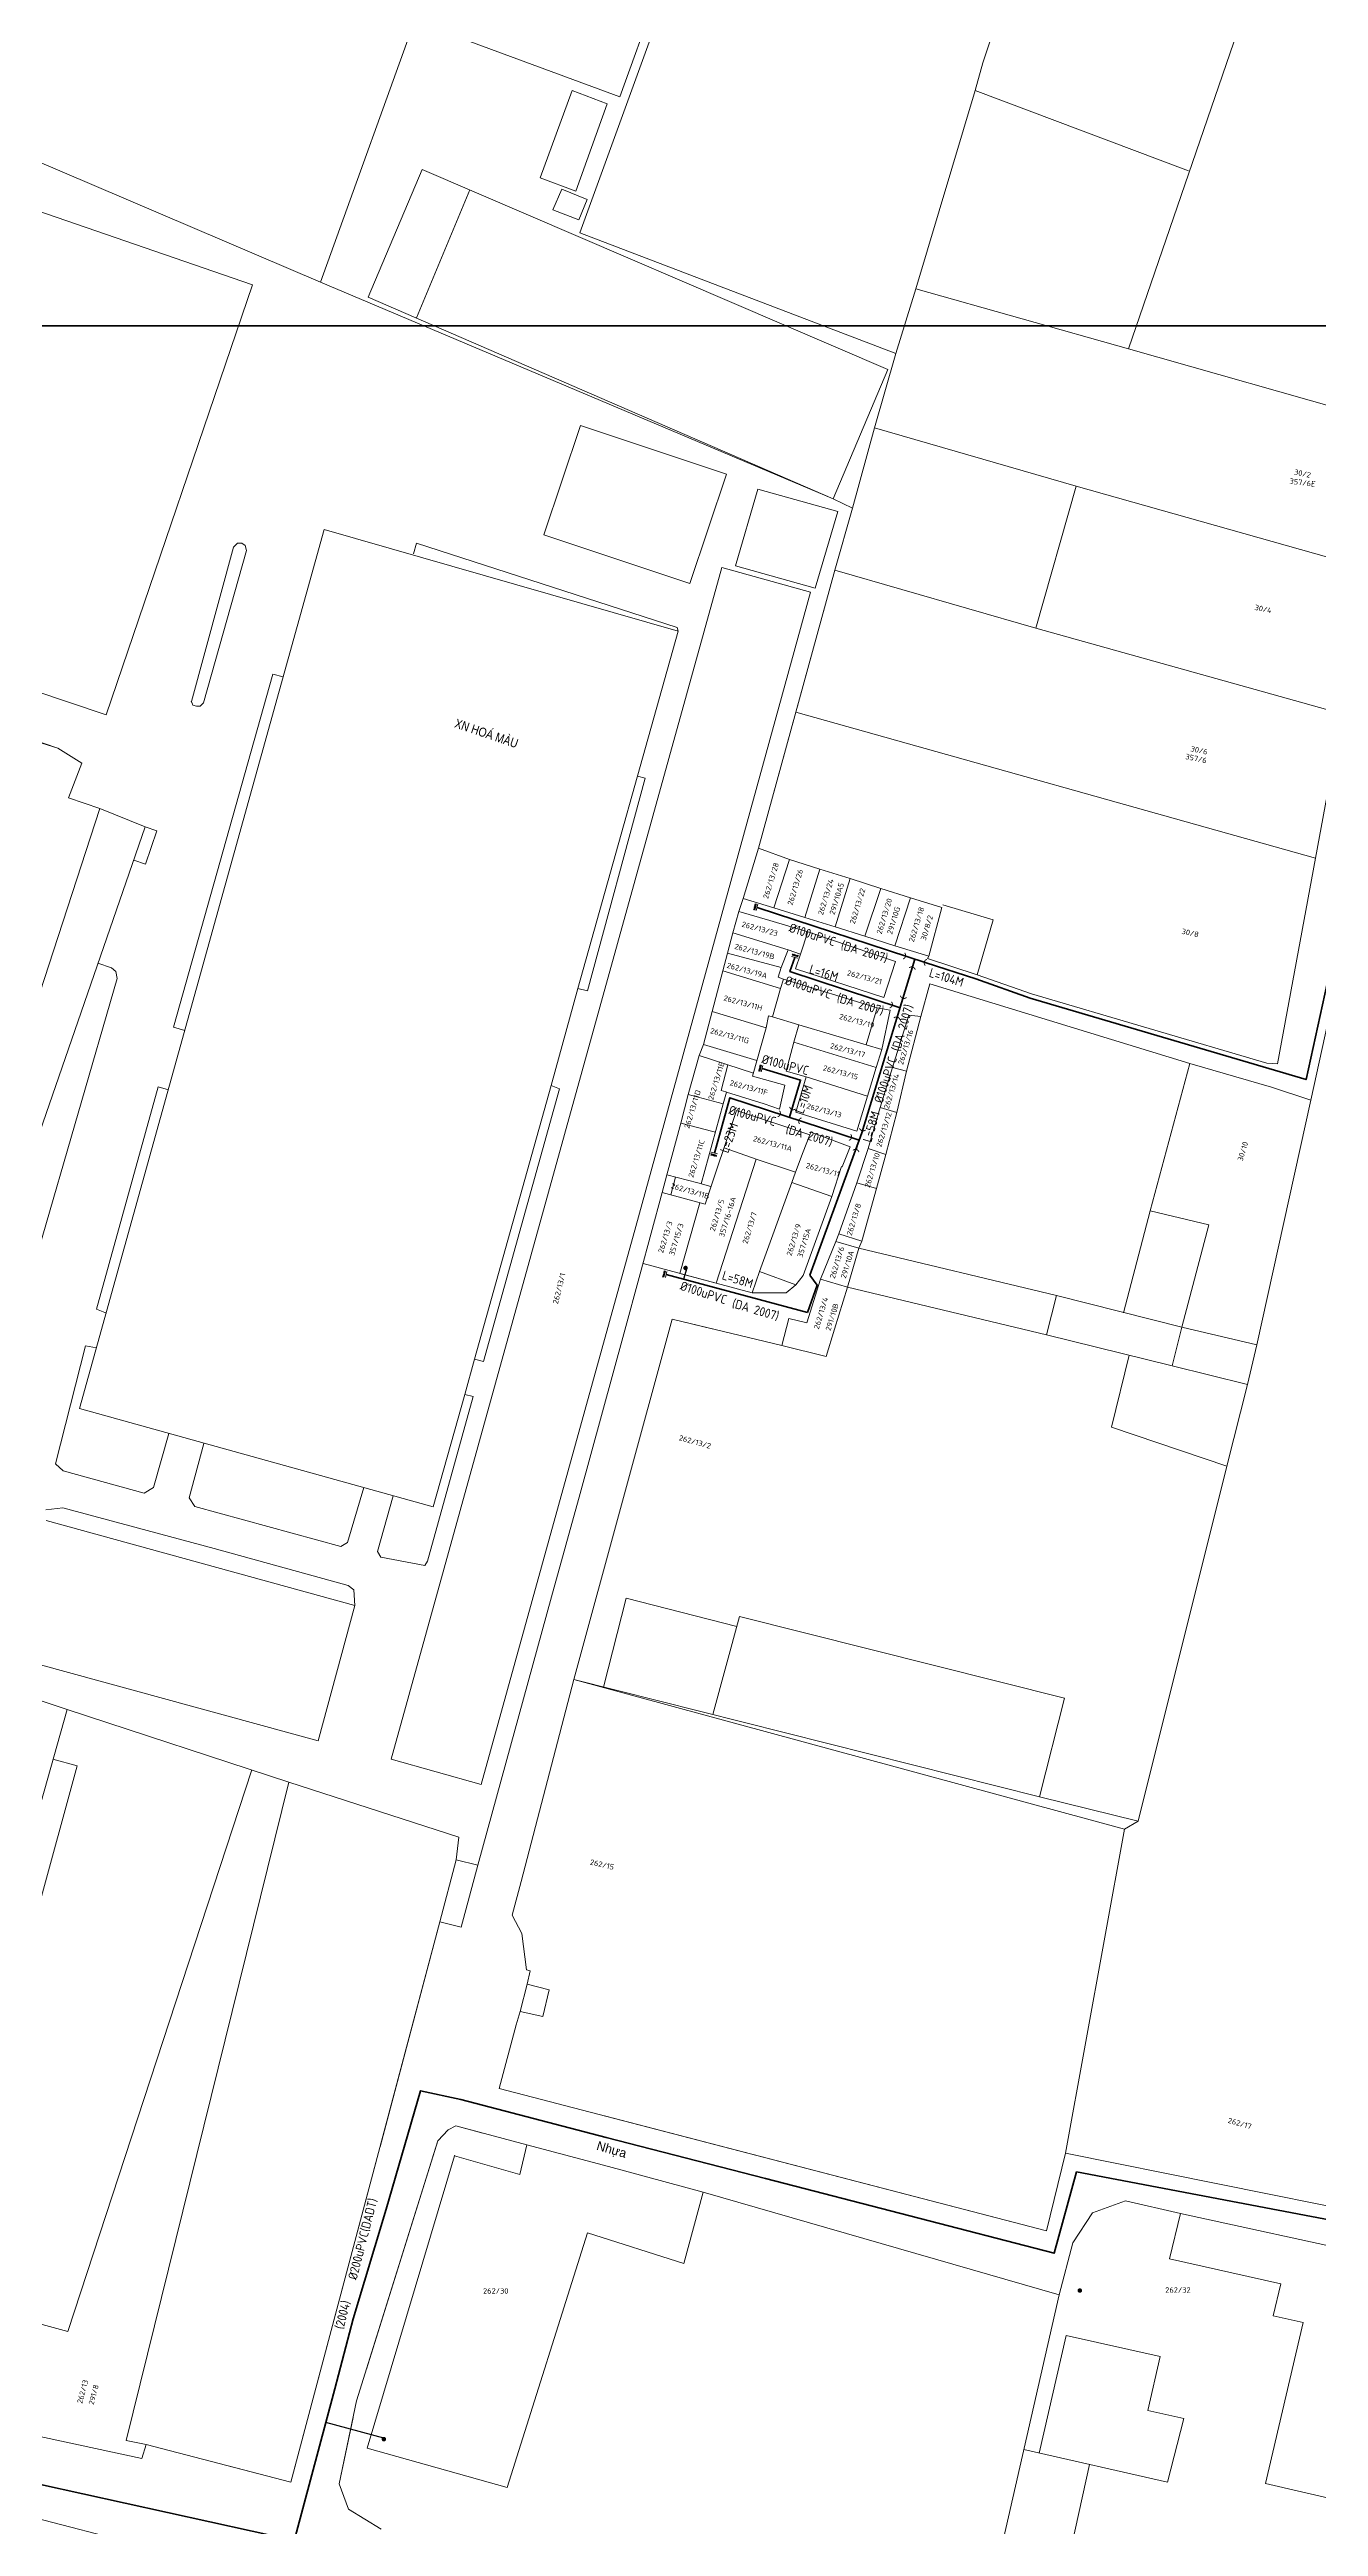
# Model space of a CAD drawing. Header units: inches. Extents: x 595615 to 1194060, y 1190840 to 2385448.
# Drawn here: x 596464 to 596603.7, y 1191398.1 to 1191671.1 of the extents above; entities that cross this region are included whole.
import ezdxf
from ezdxf.enums import TextEntityAlignment as Align

# ---------------------------------------------------------------- set-up
doc = ezdxf.new("R2010")
doc.units = ezdxf.units.IN
doc.header["$MEASUREMENT"] = 0
doc.layers.get('Defpoints').update_dxf_attribs({"color": 1})
for name, color, linetype, lineweight in [('Chitiet', 4, 'Continuous', 9), ('DN 100 uPVC', 4, 'Continuous', 50), ('DN 25 PE', 40, 'Continuous', 30), ('NAM-CDAI', 220, 'Continuous', 25), ('Nen_HTHANH-TP', 9, 'Continuous', 0), ('Nen_SN-HTHANH-TP_new', 7, 'Continuous', 0), ('Nen_SN_HTHANH_old', 9, 'Continuous', 0), ('ONG CAP 3 (DADT)', 221, 'Continuous', 50), ('Te', 4, 'Continuous', 15), ('TEXT PIPE', 3, 'Continuous', 25), ('Text_DiaDanh', 9, 'Continuous', 0), ('Text_GiaoThong', 142, 'Continuous', 0), ('TLK 15', 220, 'Continuous', 20)]:
    doc.layers.add(name, color=color, linetype=linetype, lineweight=lineweight)
doc.styles.add('Dia Danh', font='VHELVCN_0.TTF', dxfattribs={"height": 1})
doc.styles.add('Giao Thong', font='VAPTIMN_0.TTF', dxfattribs={"height": 1})
doc.styles.add('Sonha_QTB', font='isocp.shx', dxfattribs={"height": 0.6, "bigfont": 'bigfont.shx'})
doc.styles.add('text', font='isocp2.shx')

# ---------------------------------------------------------------- blocks, each defined once
blk = doc.blocks.new('TLK 15')
at = {"layer": 'TLK 15', "linetype": 'Continuous', "const_width": 0.25}
blk.add_lwpolyline([(-0.125, 0, 1), (0.125, 0, 1)], format="xyb", close=True, dxfattribs=at)
blk = doc.blocks.new('BIT')
at = {"layer": 'Chitiet', "ltscale": 100}
for p, q in [((0.35, 0), (-0.35, 0)), ((-0.3, -0.16), (-0.35, -0.21)), ((0.35, -0.16), (-0.35, -0.16)), ((-0.18, -0.16), (-0.34, -0.33)), ((-0.06, -0.16), (-0.22, -0.33)), ((0.07, -0.16), (-0.09, -0.33)), ((0.19, -0.16), (0.03, -0.33)), ((0.32, -0.16), (0.15, -0.33)), ((0.35, -0.25), (0.28, -0.33))]:
    blk.add_line(p, q, dxfattribs=at)
blk = doc.blocks.new('TE1')
at = {"layer": 'Chitiet', "ltscale": 100, "const_width": 0.1}
for points in [[(-0.35, 1.28, 0.571257), (0.35, 1.28)], [(1.1, 0.35, 0.571257), (1.1, -0.35)], [(0.35, -1.28, 0.571257), (-0.35, -1.28)]]:
    blk.add_lwpolyline(points, format="xyb", dxfattribs=at)
for points in [[(0, -1.08), (0, 1.08)], [(0.9, 0), (0, 0)]]:
    blk.add_lwpolyline(points, dxfattribs=at)

msp = doc.modelspace()

# ---------------------------------------------------------------- linework, layer by layer
at = {"layer": 'Defpoints'}
for points in [[(597361.233, 1191640.651), (597361.233, 1192441.604), (596228.852, 1192441.604), (596228.852, 1191640.651)], [(597361.233, 1190839.699), (597361.233, 1191640.651), (596228.852, 1191640.651), (596228.852, 1190839.699)]]:
    msp.add_lwpolyline(points, close=True, dxfattribs=at)
at = {"layer": 'DN 100 uPVC'}
for points in [[(596613.147, 1191587.758), (596612.196, 1191582.846), (596607.543, 1191581.105), (596602.384, 1191557.569), (596571.967, 1191566.559), (596565.999, 1191568.656), (596560.533, 1191570.43), (596541.897, 1191576.551)], [(596546.043, 1191571.036), (596545.514, 1191569.466), (596557.659, 1191565.491)], [(596559.29, 1191570.839), (596553.448, 1191551.684), (596547.717, 1191536.024)], [(596542.448, 1191558.776), (596546.687, 1191557.516), (596545.476, 1191553.406)], [(596537.19, 1191549.467), (596538.881, 1191555.56), (596553.159, 1191550.895)], [(596531.88, 1191536.086), (596547.449, 1191531.893)], [(596547.449, 1191531.893), (596548.508, 1191534.889), (596547.717, 1191536.024)]]:
    msp.add_lwpolyline(points, dxfattribs=at)
at = {"layer": 'DN 25 PE'}
for p, q in [((596534.143, 1191536.797), (596533.811, 1191535.566)), ((596500.783, 1191407.821), (596494.4, 1191409.529))]:
    msp.add_line(p, q, dxfattribs=at)
at = {"layer": 'Nen_HTHANH-TP', "linetype": 'Continuous'}
for p, q in [((596493.808, 1191645.472), (596526.165, 1191735.508)), ((596544.352, 1191714.633), (596526.761, 1191665.898)), ((596575.976, 1191697.198), (596566.788, 1191669.661)), ((596575.976, 1191697.198), (596566.788, 1191669.661)), ((596600.791, 1191690.578), (596582.803, 1191638.104)), ((596533.169, 1191680.654), (596522.373, 1191650.895)), ((596493.808, 1191645.472), (596431.486, 1191672.072)), ((596510.256, 1191672.005), (596526.761, 1191665.898)), ((596566.788, 1191669.661), (596565.921, 1191666.59)), ((596566.788, 1191669.661), (596565.921, 1191666.59)), ((596518.008, 1191656.971), (596521.51, 1191666.594)), ((596521.51, 1191666.594), (596525.382, 1191665.137)), ((596565.921, 1191666.59), (596559.398, 1191644.735)), ((596565.921, 1191666.59), (596559.398, 1191644.735)), ((596565.921, 1191666.59), (596589.418, 1191657.739)), ((596525.382, 1191665.137), (596521.939, 1191655.515)), ((596442.536, 1191660.23), (596486.318, 1191645.186)), ((596504.987, 1191657.901), (596499.069, 1191643.816)), ((596510.239, 1191655.635), (596504.381, 1191641.53)), ((596504.987, 1191657.901), (596556.295, 1191635.832)), ((596521.939, 1191655.515), (596518.008, 1191656.971)), ((596520.399, 1191655.733), (596519.411, 1191653.442)), ((596520.399, 1191655.733), (596523.18, 1191654.596)), ((596522.262, 1191652.335), (596519.411, 1191653.442)), ((596523.18, 1191654.596), (596522.262, 1191652.335)), ((596522.373, 1191650.895), (596557.184, 1191637.623)), ((596486.318, 1191645.186), (596470.196, 1191597.793)), ((596550.297, 1191621.577), (596493.808, 1191645.472)), ((596559.398, 1191644.735), (596557.184, 1191637.623)), ((596559.398, 1191644.735), (596557.184, 1191637.623)), ((596559.398, 1191644.735), (596582.803, 1191638.104)), ((596499.069, 1191643.816), (596550.297, 1191621.577)), ((596554.821, 1191629.401), (596557.184, 1191637.623)), ((596554.821, 1191629.401), (596557.184, 1191637.623)), ((596582.803, 1191638.104), (596615.211, 1191628.92)), ((596550.297, 1191621.577), (596556.295, 1191635.832)), ((596518.42, 1191617.612), (596522.46, 1191629.675)), ((596522.46, 1191629.675), (596538.535, 1191624.298)), ((596552.418, 1191620.549), (596554.821, 1191629.401)), ((596552.418, 1191620.549), (596554.821, 1191629.401)), ((596554.821, 1191629.401), (596577.066, 1191622.979)), ((596538.535, 1191624.298), (596534.504, 1191612.235)), ((596541.996, 1191622.641), (596539.533, 1191614.189)), ((596550.798, 1191620.188), (596541.996, 1191622.641)), ((596577.066, 1191622.979), (596572.598, 1191607.325)), ((596611.614, 1191613.227), (596577.066, 1191622.979)), ((596548.305, 1191611.756), (596550.798, 1191620.188)), ((596552.418, 1191620.549), (596550.297, 1191621.577)), ((596550.463, 1191613.708), (596552.418, 1191620.549)), ((596550.463, 1191613.708), (596552.418, 1191620.549)), ((596494.2, 1191618.222), (596467.268, 1191521.3)), ((596533.199, 1191606.984), (596494.2, 1191618.222)), ((596534.504, 1191612.235), (596518.42, 1191617.612)), ((596470.196, 1191597.793), (596418.702, 1191615.091)), ((596484.201, 1191616.264), (596479.575, 1191599.24)), ((596480.905, 1191599.081), (596485.631, 1191615.885)), ((596484.651, 1191616.714), (596484.201, 1191616.264)), ((596485.151, 1191616.705), (596484.651, 1191616.714)), ((596485.511, 1191616.445), (596485.151, 1191616.705)), ((596485.631, 1191615.885), (596485.511, 1191616.445)), ((596504.032, 1191615.51), (596504.371, 1191616.69)), ((596504.371, 1191616.69), (596533.098, 1191607.394)), ((596538.023, 1191614.017), (596501.569, 1191482.658)), ((596547.775, 1191611.305), (596538.023, 1191614.017)), ((596548.305, 1191611.756), (596539.533, 1191614.189)), ((596542.068, 1191583.061), (596550.463, 1191613.708)), ((596546.186, 1191598.084), (596550.463, 1191613.708)), ((596550.463, 1191613.708), (596572.598, 1191607.325)), ((596547.775, 1191611.305), (596528.532, 1191541.37)), ((596425.419, 1191606.387), (596464.869, 1191594.118)), ((596464.869, 1191594.118), (596425.688, 1191607.237)), ((596533.199, 1191606.984), (596522.16, 1191567.605)), ((596533.098, 1191607.394), (596533.199, 1191606.984)), ((596572.598, 1191607.325), (596606.366, 1191597.893)), ((596488.562, 1191602.268), (596477.594, 1191563.339)), ((596488.562, 1191602.268), (596489.683, 1191601.948)), ((596479.575, 1191599.24), (596479.755, 1191598.85)), ((596479.755, 1191598.85), (596480.155, 1191598.721)), ((596480.155, 1191598.721), (596480.555, 1191598.741)), ((596480.555, 1191598.741), (596480.905, 1191599.081)), ((596542.068, 1191583.061), (596546.186, 1191598.084)), ((596546.186, 1191598.084), (596603.419, 1191581.97)), ((596603.419, 1191581.97), (596606.366, 1191597.893)), ((596467.5, 1191592.441), (596464.869, 1191594.118)), ((596466.043, 1191588.609), (596467.5, 1191592.441)), ((596523.201, 1191567.366), (596529.582, 1191590.781)), ((596529.582, 1191590.781), (596528.721, 1191591.03)), ((596456.008, 1191546.071), (596469.474, 1191587.442)), ((596469.474, 1191587.442), (596466.043, 1191588.609)), ((596474.476, 1191585.436), (596469.474, 1191587.442)), ((596444.466, 1191498.512), (596474.476, 1191585.436)), ((596474.476, 1191585.436), (596475.786, 1191584.977)), ((596475.786, 1191584.977), (596474.509, 1191581.316)), ((596474.509, 1191581.316), (596473.229, 1191581.765)), ((596542.068, 1191583.061), (596540.372, 1191577.539)), ((596542.068, 1191583.061), (596540.372, 1191577.539)), ((596545.479, 1191581.834), (596542.068, 1191583.061)), ((596545.479, 1191581.834), (596543.733, 1191576.512)), ((596548.81, 1191580.766), (596545.479, 1191581.834)), ((596603.419, 1191581.97), (596599.227, 1191559.317)), ((596547.164, 1191575.445), (596548.81, 1191580.766)), ((596548.81, 1191580.766), (596552.171, 1191579.729)), ((596552.171, 1191579.729), (596550.515, 1191574.408)), ((596555.551, 1191578.642), (596552.171, 1191579.729)), ((596602.91, 1191555.3), (596608.49, 1191580.774)), ((596539.215, 1191573.728), (596539.884, 1191576.109)), ((596539.215, 1191573.728), (596539.884, 1191576.109)), ((596540.372, 1191577.539), (596539.884, 1191576.109)), ((596540.372, 1191577.539), (596539.884, 1191576.109)), ((596539.884, 1191576.109), (596543.314, 1191575.092)), ((596540.372, 1191577.539), (596543.733, 1191576.512)), ((596543.733, 1191576.512), (596547.164, 1191575.445)), ((596553.776, 1191573.37), (596555.551, 1191578.642)), ((596555.551, 1191578.642), (596558.812, 1191577.604)), ((596558.812, 1191577.604), (596557.087, 1191572.313)), ((596562.263, 1191576.537), (596558.812, 1191577.604)), ((596562.263, 1191576.537), (596560.807, 1191571.166)), ((596567.914, 1191575.182), (596562.353, 1191576.837)), ((596538.657, 1191571.488), (596539.215, 1191573.728)), ((596538.657, 1191571.488), (596539.215, 1191573.728)), ((596545.327, 1191571.853), (596539.215, 1191573.728)), ((596543.314, 1191575.092), (596547.505, 1191573.855)), ((596547.505, 1191573.855), (596546.687, 1191571.384)), ((596550.515, 1191574.408), (596547.164, 1191575.445)), ((596547.505, 1191573.855), (596557.158, 1191570.573)), ((596550.515, 1191574.408), (596553.776, 1191573.37)), ((596557.087, 1191572.313), (596553.776, 1191573.37)), ((596566.159, 1191569.13), (596567.914, 1191575.182)), ((596538.129, 1191569.548), (596538.657, 1191571.488)), ((596538.129, 1191569.548), (596538.657, 1191571.488)), ((596544.539, 1191569.913), (596538.657, 1191571.488)), ((596545.327, 1191571.853), (596544.539, 1191569.913)), ((596546.687, 1191571.384), (596545.327, 1191571.853)), ((596546.149, 1191569.784), (596546.687, 1191571.384)), ((596557.158, 1191570.573), (596555.871, 1191566.602)), ((596560.807, 1191571.166), (596557.087, 1191572.313)), ((596560.807, 1191571.166), (596560.688, 1191570.906)), ((596566.159, 1191569.13), (596560.688, 1191570.906)), ((596471.409, 1191568.724), (596458.465, 1191524.173)), ((596470.758, 1191569.893), (596469.288, 1191570.412)), ((596470.758, 1191569.893), (596471.249, 1191569.464)), ((596471.249, 1191569.464), (596471.409, 1191568.724)), ((596536.962, 1191565.077), (596538.129, 1191569.548)), ((596536.962, 1191565.077), (596538.129, 1191569.548)), ((596544.48, 1191567.593), (596538.129, 1191569.548)), ((596544.539, 1191569.913), (596544.239, 1191568.843)), ((596544.239, 1191568.843), (596544.81, 1191568.633)), ((596544.81, 1191568.633), (596544.48, 1191567.593)), ((596555.142, 1191565.491), (596544.81, 1191568.633)), ((596555.871, 1191566.602), (596546.149, 1191569.784)), ((596560.93, 1191568.126), (596559.943, 1191564.515)), ((596560.93, 1191568.126), (596589.587, 1191559.329)), ((596572.121, 1191567.035), (596566.159, 1191569.13)), ((596522.16, 1191567.605), (596519.229, 1191556.902)), ((596522.16, 1191567.605), (596523.201, 1191567.366)), ((596544.48, 1191567.593), (596543.593, 1191564.472)), ((596555.142, 1191565.491), (596553.915, 1191561.39)), ((596556.572, 1191565.222), (596555.142, 1191565.491)), ((596555.626, 1191560.882), (596556.572, 1191565.222)), ((596598.067, 1191559.366), (596572.121, 1191567.035)), ((596477.594, 1191563.339), (596478.854, 1191562.99)), ((596536.962, 1191565.077), (596535.985, 1191561.426)), ((596536.962, 1191565.077), (596535.985, 1191561.426)), ((596542.914, 1191563.261), (596536.962, 1191565.077)), ((596542.914, 1191563.261), (596541.392, 1191557.957)), ((596543.173, 1191564.602), (596542.914, 1191563.261)), ((596543.593, 1191564.472), (596543.173, 1191564.602)), ((596543.593, 1191564.472), (596546.484, 1191563.594)), ((596545.935, 1191561.704), (596546.484, 1191563.594)), ((596546.484, 1191563.594), (596553.915, 1191561.39)), ((596558.603, 1191564.684), (596556.817, 1191558.903)), ((596558.378, 1191558.484), (596559.943, 1191564.515)), ((596559.943, 1191564.515), (596558.603, 1191564.684)), ((596534.31, 1191555.924), (596535.536, 1191560.215)), ((596534.31, 1191555.924), (596535.536, 1191560.215)), ((596535.985, 1191561.426), (596535.536, 1191560.215)), ((596535.985, 1191561.426), (596535.536, 1191560.215)), ((596535.536, 1191560.215), (596541.487, 1191558.288)), ((596541.887, 1191559.681), (596535.985, 1191561.426)), ((596545.108, 1191558.503), (596545.935, 1191561.704)), ((596555.017, 1191558.901), (596545.935, 1191561.704)), ((596553.915, 1191561.39), (596555.626, 1191560.882)), ((596555.626, 1191560.882), (596555.017, 1191558.901)), ((596519.229, 1191556.902), (596510.763, 1191526.765)), ((596520.119, 1191556.553), (596519.229, 1191556.902)), ((596537.929, 1191556.377), (596538.677, 1191559.198)), ((596544.969, 1191556.953), (596541.392, 1191557.957)), ((596544.371, 1191554.293), (596544.969, 1191556.953)), ((596547.308, 1191557.855), (596545.108, 1191558.503)), ((596546.161, 1191553.964), (596547.308, 1191557.855)), ((596554.07, 1191555.74), (596547.308, 1191557.855)), ((596555.017, 1191558.901), (596554.07, 1191555.74)), ((596556.817, 1191558.903), (596555.471, 1191554.482)), ((596556.817, 1191558.903), (596558.378, 1191558.484)), ((596557.311, 1191553.943), (596558.378, 1191558.484)), ((596585.21, 1191543.106), (596589.587, 1191559.329)), ((596589.587, 1191559.329), (596598.569, 1191556.726)), ((596599.227, 1191559.317), (596598.067, 1191559.366)), ((596469.109, 1191532.252), (596475.909, 1191556.757)), ((596475.909, 1191556.757), (596477.039, 1191556.448)), ((596511.744, 1191526.476), (596520.119, 1191556.553)), ((596533.492, 1191552.774), (596534.31, 1191555.924)), ((596533.492, 1191552.774), (596534.31, 1191555.924)), ((596537.611, 1191555.037), (596534.31, 1191555.924)), ((596538.181, 1191554.898), (596535.728, 1191546.073)), ((596536.172, 1191543.836), (596539.631, 1191554.159)), ((596538.181, 1191554.898), (596537.611, 1191555.037)), ((596538.44, 1191556.228), (596537.929, 1191556.377)), ((596538.54, 1191556.198), (596538.181, 1191554.898)), ((596538.54, 1191556.198), (596538.44, 1191556.228)), ((596538.54, 1191556.218), (596538.54, 1191556.198)), ((596542.681, 1191554.901), (596538.54, 1191556.198)), ((596539.631, 1191554.159), (596547.693, 1191551.465)), ((596544.371, 1191554.293), (596542.681, 1191554.901)), ((596554.07, 1191555.74), (596552.883, 1191551.889)), ((596555.471, 1191554.482), (596554.155, 1191549.98)), ((596555.471, 1191554.482), (596557.311, 1191553.943)), ((596602.91, 1191555.3), (596596.952, 1191528.345)), ((596598.569, 1191556.726), (596602.91, 1191555.3)), ((596531.967, 1191547.083), (596533.492, 1191552.774)), ((596531.967, 1191547.083), (596533.492, 1191552.774)), ((596537.023, 1191551.857), (596533.492, 1191552.774)), ((596537.313, 1191551.777), (596537.023, 1191551.857)), ((596552.883, 1191551.889), (596546.161, 1191553.964)), ((596547.693, 1191551.465), (596546.975, 1191549.595)), ((596547.693, 1191551.465), (596547.843, 1191551.785)), ((596547.843, 1191551.785), (596552.154, 1191550.169)), ((596556.095, 1191549.312), (596557.311, 1191553.943)), ((596541.816, 1191548.791), (596537.377, 1191535.127)), ((596538.255, 1191550.048), (596541.816, 1191548.791)), ((596541.816, 1191548.791), (596546.117, 1191547.374)), ((596546.975, 1191549.595), (596546.117, 1191547.374)), ((596552.154, 1191550.169), (596551.286, 1191547.938)), ((596554.155, 1191549.98), (596552.888, 1191546.169)), ((596554.155, 1191549.98), (596556.095, 1191549.312)), ((596556.095, 1191549.312), (596555.048, 1191545.561)), ((596531.967, 1191547.083), (596531.439, 1191545.112)), ((596531.967, 1191547.083), (596531.439, 1191545.112)), ((596535.368, 1191546.175), (596531.967, 1191547.083)), ((596532.927, 1191546.823), (596532.399, 1191544.853)), ((596536.82, 1191545.764), (596535.368, 1191546.175)), ((596542.166, 1191536.401), (596545.718, 1191546.214)), ((596546.117, 1191547.374), (596545.718, 1191546.214)), ((596550.119, 1191544.697), (596545.718, 1191546.214)), ((596551.196, 1191547.968), (596550.119, 1191544.697)), ((596552.888, 1191546.169), (596550.922, 1191540.548)), ((596551.196, 1191547.968), (596551.286, 1191547.938)), ((596552.888, 1191546.169), (596555.048, 1191545.561)), ((596529.036, 1191536.17), (596531.439, 1191545.112)), ((596529.036, 1191536.17), (596531.439, 1191545.112)), ((596536.172, 1191543.836), (596531.439, 1191545.112)), ((596533.406, 1191536.194), (596535.579, 1191543.996)), ((596550.119, 1191544.697), (596546.966, 1191535.955)), ((596553.423, 1191539.76), (596555.048, 1191545.561)), ((596528.532, 1191541.37), (596511.501, 1191479.876)), ((596550.922, 1191540.548), (596550.563, 1191539.708)), ((596550.922, 1191540.548), (596553.423, 1191539.76)), ((596585.21, 1191543.106), (596582.259, 1191531.873)), ((596591.651, 1191541.541), (596585.21, 1191543.106)), ((596588.69, 1191530.288), (596591.651, 1191541.541)), ((596550.563, 1191539.708), (596548.896, 1191535.556)), ((596550.563, 1191539.708), (596553.093, 1191538.98)), ((596553.093, 1191538.98), (596551.857, 1191534.689)), ((596553.093, 1191538.98), (596553.423, 1191539.76)), ((596553.093, 1191538.98), (596574.898, 1191533.777)), ((596529.036, 1191536.17), (596527.221, 1191529.539)), ((596529.036, 1191536.17), (596527.221, 1191529.539)), ((596529.336, 1191537.287), (596537.377, 1191535.127)), ((596533.406, 1191536.194), (596537.377, 1191535.127)), ((596541.357, 1191534.05), (596537.377, 1191535.127)), ((596541.357, 1191534.05), (596542.166, 1191536.401)), ((596542.166, 1191536.401), (596546.157, 1191534.954)), ((596546.966, 1191535.955), (596546.157, 1191534.954)), ((596548.896, 1191535.556), (596547.38, 1191530.765)), ((596548.896, 1191535.556), (596551.857, 1191534.689)), ((596545.107, 1191534.073), (596541.357, 1191534.05)), ((596546.157, 1191534.954), (596545.107, 1191534.073)), ((596551.857, 1191534.689), (596550.411, 1191530.047)), ((596551.857, 1191534.689), (596573.801, 1191529.416)), ((596574.898, 1191533.777), (596573.801, 1191529.416)), ((596588.69, 1191530.288), (596574.898, 1191533.777)), ((596470.209, 1191531.833), (596469.109, 1191532.252)), ((596532.53, 1191531.153), (596521.722, 1191491.434)), ((596521.722, 1191491.434), (596532.53, 1191531.153)), ((596544.642, 1191528.243), (596532.53, 1191531.153)), ((596532.53, 1191531.153), (596536.951, 1191530.087)), ((596545.39, 1191531.243), (596544.642, 1191528.243)), ((596547.38, 1191530.765), (596545.39, 1191531.243)), ((596549.493, 1191527.037), (596550.411, 1191530.047)), ((596588.69, 1191530.288), (596587.634, 1191526.028)), ((596596.952, 1191528.345), (596588.69, 1191530.288)), ((596467.922, 1191528.211), (596464.623, 1191515.218)), ((596467.922, 1191528.211), (596469.112, 1191527.992)), ((596527.221, 1191529.539), (596522.415, 1191511.945)), ((596527.221, 1191529.539), (596522.415, 1191511.945)), ((596544.642, 1191528.243), (596549.493, 1191527.037)), ((596587.634, 1191526.028), (596573.801, 1191529.416)), ((596582.903, 1191527.174), (596580.959, 1191519.242)), ((596596.952, 1191528.345), (596595.916, 1191523.964)), ((596510.763, 1191526.765), (596509.706, 1191522.865)), ((596510.763, 1191526.765), (596511.744, 1191526.476)), ((596595.916, 1191523.964), (596587.634, 1191526.028)), ((596505.601, 1191504.481), (596510.607, 1191522.615)), ((596509.706, 1191522.865), (596506.216, 1191510.482)), ((596510.607, 1191522.615), (596509.706, 1191522.865)), ((596595.916, 1191523.964), (596593.663, 1191514.962)), ((596467.268, 1191521.3), (596506.216, 1191510.482)), ((596580.959, 1191519.242), (596593.663, 1191514.962)), ((596475.405, 1191512.597), (596477.09, 1191518.548)), ((596480.951, 1191517.461), (596479.346, 1191511.48)), ((596464.623, 1191515.218), (596465.463, 1191514.429)), ((596465.463, 1191514.429), (596474.385, 1191511.986)), ((596593.663, 1191514.962), (596583.884, 1191475.804)), ((596474.385, 1191511.986), (596475.405, 1191512.597)), ((596479.346, 1191511.48), (596479.956, 1191510.501)), ((596479.346, 1191511.48), (596479.346, 1191511.48)), ((596479.956, 1191510.501), (596496.05, 1191506.084)), ((596496.78, 1191506.534), (596498.565, 1191512.596)), ((596501.795, 1191511.668), (596500.09, 1191505.537)), ((596522.415, 1191511.945), (596519.264, 1191500.552)), ((596522.415, 1191511.945), (596519.264, 1191500.552)), ((596463.527, 1191510.127), (596465.417, 1191510.359)), ((596463.578, 1191508.947), (596497.585, 1191499.585)), ((596465.417, 1191510.359), (596482.07, 1191505.892)), ((596482.07, 1191505.892), (596496.833, 1191501.794)), ((596496.05, 1191506.084), (596496.78, 1191506.534)), ((596500.09, 1191505.537), (596500.461, 1191504.927)), ((596500.461, 1191504.927), (596505.312, 1191504.011)), ((596505.312, 1191504.011), (596505.601, 1191504.481)), ((596497.585, 1191499.585), (596493.537, 1191484.682)), ((596496.833, 1191501.794), (596497.484, 1191501.325)), ((596497.484, 1191501.325), (596497.585, 1191499.585)), ((596519.264, 1191500.552), (596511.138, 1191470.956)), ((596519.264, 1191500.552), (596511.138, 1191470.956)), ((596524.992, 1191490.607), (596527.495, 1191500.389)), ((596527.495, 1191500.389), (596539.657, 1191497.279)), ((596537.035, 1191487.567), (596539.946, 1191498.369)), ((596539.946, 1191498.369), (596575.753, 1191489.388)), ((596493.537, 1191484.682), (596459.45, 1191493.994)), ((596515.9, 1191469.17), (596521.722, 1191491.434)), ((596515.9, 1191469.17), (596521.722, 1191491.434)), ((596582.395, 1191474.953), (596521.722, 1191491.434)), ((596521.722, 1191491.434), (596573.012, 1191478.486)), ((596460.093, 1191490.075), (596465.874, 1191488.139)), ((596575.753, 1191489.388), (596573.012, 1191478.486)), ((596452.383, 1191440.218), (596465.874, 1191488.139)), ((596465.874, 1191488.139), (596490.321, 1191480.129)), ((596458.584, 1191451.093), (596467.009, 1191481.91)), ((596467.009, 1191481.91), (596464.329, 1191482.668)), ((596465.96, 1191419.569), (596486.24, 1191481.476)), ((596511.501, 1191479.876), (596501.569, 1191482.658)), ((596472.389, 1191407.554), (596490.321, 1191480.129)), ((596509.056, 1191474.054), (596490.321, 1191480.129)), ((596573.012, 1191478.486), (596583.884, 1191475.804)), ((596508.738, 1191471.574), (596509.056, 1191474.054)), ((596582.395, 1191474.953), (596575.894, 1191439.228)), ((596506.953, 1191464.732), (596508.738, 1191471.574)), ((596508.738, 1191471.574), (596511.138, 1191470.956)), ((596511.138, 1191470.956), (596509.304, 1191464.124)), ((596511.138, 1191470.956), (596509.304, 1191464.124)), ((596514.933, 1191465.469), (596515.9, 1191469.17)), ((596514.933, 1191465.469), (596515.9, 1191469.17)), ((596490.543, 1191402.969), (596506.953, 1191464.732)), ((596506.953, 1191464.732), (596500.363, 1191439.917)), ((596506.953, 1191464.732), (596509.304, 1191464.124)), ((596506.953, 1191464.732), (596509.304, 1191464.124)), ((596515.984, 1191463.43), (596514.933, 1191465.469)), ((596515.984, 1191463.43), (596514.933, 1191465.469)), ((596516.498, 1191459.43), (596515.984, 1191463.43)), ((596516.498, 1191459.43), (596515.984, 1191463.43)), ((596516.888, 1191459.33), (596516.498, 1191459.43)), ((596516.888, 1191459.33), (596516.498, 1191459.43)), ((596516.579, 1191457.84), (596516.888, 1191459.33)), ((596516.579, 1191457.84), (596516.888, 1191459.33)), ((596515.811, 1191454.82), (596516.579, 1191457.84)), ((596515.811, 1191454.82), (596516.579, 1191457.84)), ((596518.979, 1191457.222), (596516.579, 1191457.84)), ((596518.282, 1191454.272), (596518.979, 1191457.222)), ((596513.498, 1191446.358), (596515.373, 1191453.369)), ((596513.498, 1191446.358), (596515.373, 1191453.369)), ((596515.373, 1191453.369), (596515.811, 1191454.82)), ((596515.373, 1191453.369), (596515.811, 1191454.82)), ((596515.811, 1191454.82), (596518.282, 1191454.272)), ((596573.791, 1191430.646), (596513.498, 1191446.358)), ((596501.271, 1191443.318), (596490.543, 1191402.969)), ((596508.722, 1191442.234), (596507.862, 1191441.803)), ((596507.862, 1191441.803), (596508.722, 1191442.234)), ((596508.722, 1191442.234), (596507.862, 1191441.803)), ((596516.523, 1191440.15), (596508.722, 1191442.234)), ((596516.523, 1191440.15), (596508.722, 1191442.234)), ((596511.692, 1191441.436), (596508.722, 1191442.234)), ((596573.791, 1191430.646), (596525.091, 1191443.337)), ((596506.723, 1191440.582), (596497.776, 1191411.915)), ((596506.723, 1191440.582), (596498.863, 1191415.406)), ((596506.723, 1191440.582), (596506.075, 1191438.502)), ((596507.862, 1191441.803), (596506.723, 1191440.582)), ((596506.723, 1191440.582), (596507.862, 1191441.803)), ((596507.862, 1191441.803), (596506.723, 1191440.582)), ((596515.746, 1191436.869), (596516.523, 1191440.15)), ((596525.535, 1191437.747), (596516.523, 1191440.15)), ((596525.535, 1191437.747), (596516.523, 1191440.15)), ((596498.96, 1191406.706), (596508.574, 1191438.934)), ((596508.574, 1191438.934), (596515.746, 1191436.869)), ((596535.947, 1191434.936), (596525.535, 1191437.747)), ((596535.947, 1191434.936), (596525.535, 1191437.747)), ((596575.894, 1191439.228), (596573.791, 1191430.646)), ((596575.894, 1191439.228), (596573.791, 1191430.646)), ((596615.91, 1191431.16), (596575.894, 1191439.228)), ((596615.91, 1191431.16), (596575.894, 1191439.228)), ((596615.91, 1191431.16), (596575.894, 1191439.228)), ((596533.834, 1191427.064), (596535.947, 1191434.936)), ((596535.947, 1191434.936), (596533.834, 1191427.064)), ((596575.187, 1191423.597), (596535.947, 1191434.936)), ((596575.187, 1191423.597), (596535.947, 1191434.936)), ((596578.849, 1191432.63), (596576.692, 1191429.349)), ((596578.849, 1191432.63), (596576.692, 1191429.349)), ((596582.478, 1191433.953), (596578.849, 1191432.63)), ((596582.478, 1191433.953), (596578.849, 1191432.63)), ((596588.529, 1191432.558), (596582.478, 1191433.953)), ((596588.529, 1191432.558), (596582.478, 1191433.953)), ((596588.529, 1191432.558), (596587.343, 1191427.567)), ((596615.054, 1191426.77), (596588.529, 1191432.558)), ((596615.054, 1191426.77), (596588.529, 1191432.558)), ((596514.354, 1191402.378), (596523.221, 1191430.425)), ((596533.834, 1191427.064), (596523.221, 1191430.425)), ((596576.692, 1191429.349), (596575.187, 1191423.597)), ((596576.692, 1191429.349), (596575.187, 1191423.597)), ((596587.343, 1191427.567), (596599.596, 1191424.817)), ((596451.217, 1191423.557), (596465.96, 1191419.569)), ((596575.187, 1191423.597), (596564.993, 1191378.899)), ((596599.596, 1191424.817), (596598.768, 1191421.276)), ((596602.079, 1191420.559), (596597.913, 1191402.806)), ((596598.768, 1191421.276), (596602.079, 1191420.559)), ((596575.94, 1191419.118), (596572.991, 1191406.166)), ((596575.94, 1191419.118), (596586.292, 1191416.796)), ((596584.957, 1191410.845), (596586.292, 1191416.796)), ((596451.757, 1191410.398), (596474.121, 1191405.556)), ((596474.121, 1191405.556), (596451.757, 1191410.398)), ((596490.543, 1191402.969), (596492.517, 1191410.421)), ((596495.853, 1191402.773), (596497.776, 1191411.915)), ((596495.853, 1191402.773), (596497.387, 1191410.075)), ((596588.918, 1191409.988), (596584.957, 1191410.845)), ((596587.133, 1191402.937), (596588.918, 1191409.988)), ((596474.6, 1191407.096), (596472.389, 1191407.554)), ((596474.121, 1191405.556), (596474.6, 1191407.096)), ((596474.6, 1191407.096), (596474.121, 1191405.556)), ((596474.6, 1191407.096), (596490.543, 1191402.969)), ((596490.543, 1191402.969), (596474.6, 1191407.096)), ((596490.543, 1191402.969), (596483.772, 1191404.724)), ((596498.96, 1191406.706), (596514.354, 1191402.378)), ((596587.133, 1191402.937), (596571.3, 1191406.544)), ((596578.512, 1191404.9), (596574.337, 1191385.827)), ((596496.896, 1191399.994), (596495.853, 1191402.773)), ((596496.896, 1191399.994), (596495.853, 1191402.773)), ((596597.913, 1191402.806), (596608.845, 1191400.255)), ((596460.476, 1191399.495), (596474.929, 1191395.737)), ((596500.477, 1191397.777), (596496.896, 1191399.994)), ((596500.477, 1191397.777), (596496.896, 1191399.994))]:
    msp.add_line(p, q, dxfattribs=at)
at = {"layer": 'Nen_HTHANH-TP'}
for points in [[(596582.395, 1191474.953), (596583.884, 1191475.804)], [(596575.894, 1191439.228), (596582.395, 1191474.953)]]:
    msp.add_lwpolyline(points, dxfattribs=at)
at = {"layer": 'Nen_HTHANH-TP', "linetype": 'Continuous'}
for p in [(596479.575, 1191599.24), (596522.16, 1191567.605), (596508.574, 1191438.934)]:
    msp.add_point(p, dxfattribs=at)
at = {"layer": 'ONG CAP 3 (DADT)'}
msp.add_lwpolyline([(596453.605, 1191404.743), (596490.942, 1191396.519), (596490.942, 1191396.519), (596491.014, 1191396.881), (596495.389, 1191413.228), (596497.411, 1191420.943), (596501.04, 1191433.038, -0.7686301), (596501.04, 1191433.038), (596504.813, 1191446.102), (596504.813, 1191446.102), (596509.271, 1191445.121), (596525.273, 1191440.963), (596542.835, 1191436.416), (596574.635, 1191428.188), (596577.106, 1191437.153), (596625.204, 1191428.027), (596640.765, 1191425.329), (596654.506, 1191422.006), (596670.107, 1191417.911), (596677.271, 1191416.289), (596688.237, 1191413.806), (596695.139, 1191412.243), (596712.017, 1191408.673)], format="xyb", dxfattribs=at)

# ---------------------------------------------------------------- block references
at = {"layer": 'Chitiet'}
for p, rotation in [((596541.897, 1191576.551), 256.4821701033869), ((596546.043, 1191571.036), 164.7146535856751), ((596542.448, 1191558.776), 256.4821701033869), ((596537.19, 1191549.467), 343.7736360735105), ((596531.88, 1191536.086), 256.4821701033869)]:
    msp.add_blockref('BIT', p, dxfattribs=dict(at, rotation=rotation))
at = {"layer": 'Te'}
for p, rotation in [((596559.29, 1191570.839), 253.8259698210897), ((596557.659, 1191565.491), 163.5286316728273), ((596545.476, 1191553.406), 71.99695732139922), ((596553.159, 1191550.895), 163.5286316728273)]:
    msp.add_blockref('TE1', p, dxfattribs=dict(at, rotation=rotation))
at = {"layer": 'TLK 15'}
for p in [(596534.018, 1191536.797), (596577.452, 1191424.076), (596500.783, 1191407.696)]:
    msp.add_blockref('TLK 15', p, dxfattribs=at)
at = {"layer": 'TLK 15', "rotation": 359.9999999934133}
msp.add_blockref('TLK 15', (596577.452, 1191424.076), dxfattribs=at)

# ---------------------------------------------------------------- texts
at = {"layer": 'NAM-CDAI', "style": 'text'}
for s, rotation, p in [('(DA 2007)', 343.50275, (596551.048, 1191571.948)), ('L=16M', 342.71089, (596547.561, 1191569.322)), ('L=104M', 342.71089, (596560.767, 1191568.922)), ('(DA 2007)', 343.50275, (596550.607, 1191566.145)), ('(DA 2007)', 73.64594, (596557.637, 1191560.6)), ('L=10M', 70.03745, (596546.979, 1191553.712)), ('L=23M', 70.03745, (596538.705, 1191549.388)), ('(DA 2007)', 343.50275, (596544.98, 1191551.677)), ('L=58M', 73.64594, (596554.469, 1191550.564)), ('L=58M', 342.71089, (596537.957, 1191535.574)), ('(DA 2007)', 343.50275, (596539.062, 1191532.479)), ('(2004)', 75.88777, (596496.332, 1191419.74))]:
    msp.add_text(s, height=1, rotation=rotation, dxfattribs=at).set_placement(p)
at = {"layer": 'Nen_SN-HTHANH-TP_new', "style": 'Sonha_QTB'}
for s, rotation, p in [('30/2', 347.89145, (596601.986, 1191624.378)), ('30/4', 347.89145, (596597.66, 1191609.447)), ('30/6', 347.89145, (596590.601, 1191593.872)), ('262/13/28', 72.88311, (596543.429, 1191579.501)), ('262/13/26', 72.88311, (596546.102, 1191578.778)), ('262/13/24', 72.88311, (596549.47, 1191577.704)), ('262/13/22', 72.88311, (596552.965, 1191576.701)), ('262/13/20', 72.88311, (596555.917, 1191575.58)), ('262/13/18', 72.88311, (596559.46, 1191574.67)), ('262/13/23', 344.60967, (596542.198, 1191574.192)), ('30/8', 347.89145, (596589.619, 1191573.739)), ('262/13/19B', 344.60967, (596541.626, 1191571.686)), ('262/13/19A', 344.60967, (596540.795, 1191569.593)), ('262/13/21', 344.60967, (596553.739, 1191568.838)), ('262/13/11H', 344.60967, (596540.348, 1191566.013)), ('262/13/11G', 344.60967, (596538.883, 1191562.401)), ('262/13/19', 344.60967, (596552.893, 1191564.031)), ('262/13/16', 72.88311, (596558.275, 1191561.145)), ('262/13/17', 344.60967, (596551.883, 1191560.801)), ('262/13/11E', 72.88311, (596537.406, 1191557.419)), ('262/13/11F', 344.60967, (596540.989, 1191556.68)), ('262/13/15', 344.60967, (596551.103, 1191558.359)), ('262/13/14', 72.88311, (596556.712, 1191556.283)), ('262/13/11D', 72.88311, (596534.778, 1191554.304)), ('262/13/13', 344.60967, (596549.276, 1191554.167)), ('262/13/12', 72.88311, (596555.868, 1191552.048)), ('262/13/11C', 72.88311, (596535.212, 1191548.851)), ('262/13/11A', 344.60967, (596543.619, 1191550.503)), ('262/13/10', 72.88311, (596554.583, 1191547.576)), ('30/10', 73.42862, (596595.41, 1191549.657)), ('262/13/11B', 343.73619, (596534.536, 1191545.285)), ('262/13/11', 344.60967, (596549.146, 1191547.625)), ('262/13/5', 72.88311, (596537.478, 1191542.616)), ('262/13/8', 72.88311, (596552.562, 1191542.149)), ('262/13/3', 72.88311, (596531.787, 1191540.214)), ('262/13/7', 72.88311, (596541.078, 1191541.223)), ('262/13/9', 72.88311, (596545.939, 1191539.916)), ('262/13/6', 72.88311, (596550.699, 1191537.403)), ('262/13/1', 75.98812, (596520.086, 1191534.544)), ('262/13/4', 73.07286, (596548.941, 1191531.831)), ('262/13/2', 344.54612, (596535.057, 1191517.63)), ('262/15', 347.15912, (596524.821, 1191471.039)), ('262/17', 344.00627, (596595.079, 1191442.5)), ('262/30', 0.04623, (596513.108, 1191424.037)), ('262/32', 0.04623, (596588.263, 1191424.137)), ('262/13', 75.20124, (596467.594, 1191412.937))]:
    msp.add_text(s, height=0.6, rotation=rotation, dxfattribs=at).set_placement(p, align=Align.MIDDLE)
at = {"layer": 'Nen_SN_HTHANH_old', "style": 'Sonha_QTB'}
for s, rotation, p in [('357/6E', 352.69035, (596601.989, 1191623.378)), ('357/6', 348.10495, (596590.263, 1191592.962)), ('291/10A5', 72.88311, (596550.67, 1191577.504)), ('291/10G', 72.88311, (596556.937, 1191575.107)), ('30/8/2', 72.88311, (596560.604, 1191574.307)), ('357/16-16A', 72.88311, (596538.634, 1191542.424)), ('357/15/3', 72.88311, (596532.999, 1191539.951)), ('357/15A', 72.88311, (596547.081, 1191539.575)), ('291/10A', 72.88311, (596551.841, 1191537.184)), ('291/10B', 72.88311, (596550.155, 1191531.393)), ('291/8', 75.20124, (596468.804, 1191412.607))]:
    msp.add_text(s, height=0.6, rotation=rotation, dxfattribs=at).set_placement(p, align=Align.MIDDLE)
at = {"layer": 'TEXT PIPE', "style": 'text'}
for s, rotation, p in [('%%c100uPVC', 342.00744, (596545.324, 1191573.887)), ('%%c100uPVC', 342.00744, (596544.882, 1191568.084)), ('%%c100uPVC', 345.35801, (596542.327, 1191559.377)), ('%%c100uPVC', 72.15064, (596555.712, 1191554.871)), ('%%c100uPVC', 345.35801, (596538.699, 1191553.766)), ('%%c100uPVC', 342.00744, (596533.338, 1191534.418)), ('%%c200uPVC(DADT)', 75.55265, (596497.778, 1191425.191))]:
    msp.add_text(s, height=1, rotation=rotation, dxfattribs=at).set_placement(p)
at = {"layer": 'Text_DiaDanh', "linetype": 'Continuous', "style": 'Dia Danh'}
msp.add_text('XN HOAÙ MAØU', height=1, rotation=341.28293, dxfattribs=at).set_placement((596512.126, 1191595.845), align=Align.MIDDLE)
at = {"layer": 'Text_GiaoThong', "linetype": 'Continuous', "style": 'Giao Thong'}
msp.add_text('Nhöïa', height=1, rotation=343.85075, dxfattribs=at).set_placement((596525.86, 1191439.551), align=Align.MIDDLE)

doc.saveas('drawing.dxf')
